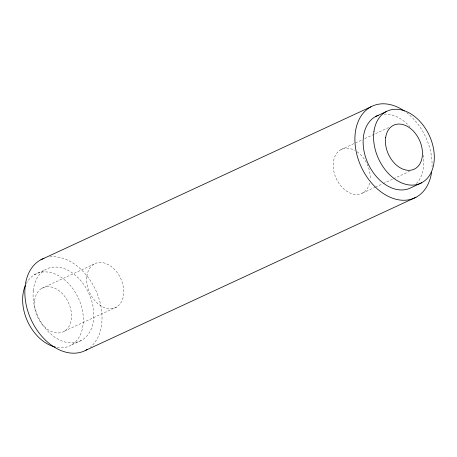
<?xml version="1.0" encoding="UTF-8"?>
<svg xmlns="http://www.w3.org/2000/svg" width="457" height="457" viewBox="0 0 457 457"><rect width="100%" height="100%" fill="white"/><g stroke="black" fill="none" stroke-linecap="round" stroke-linejoin="round"><path stroke-width="0.34" stroke-dasharray="2.29 1.71" d="M34.264 274.811L44.706 269.973M340.911 149.673L362.184 139.813M364.766 138.62L389.907 126.966M41.564 288.453L93.788 264.255M64.42 331.165L116.644 306.967M362.515 193.105L374.763 187.427M375.408 187.13L382.503 183.845M383.149 183.543L392.82 179.064M393.46 178.761L409.581 171.295M71.72 344.812L82.163 339.968M406.65 112.673A50.55 35.509 65.1 0 1 432.059 166.656M49.813 256.943A50.55 35.509 65.1 0 1 96.004 290.806A50.55 35.509 65.1 0 1 90.366 347.211M369.61 183.08A24.261 17.046 65.1 0 1 347.52 191.746A24.261 17.046 65.1 0 1 333.536 161.03A24.261 17.046 65.1 0 1 354.718 150.359M357.077 151.798A24.261 17.046 65.1 0 1 370.187 179.201M384.131 114.124A39.765 27.934 65.1 0 1 409.986 126.783M423.331 155.152A39.765 27.934 65.1 0 1 416.041 184M26.22 283.677A39.765 27.934 65.1 0 1 77.873 297.09A39.765 27.934 65.1 0 1 57.262 347.446M34.601 301.026A24.261 17.046 65.1 0 0 60.255 332.753A24.261 17.046 65.1 0 0 64.117 295.65A24.261 17.046 65.1 0 0 34.601 301.026M86.824 276.828A24.261 17.046 65.1 0 0 112.479 308.555A24.261 17.046 65.1 0 0 116.341 271.452A24.261 17.046 65.1 0 0 86.824 276.828M33.292 290.578A39.765 27.934 65.1 0 0 75.342 342.567A39.765 27.934 65.1 0 0 81.672 281.763A39.765 27.934 65.1 0 0 33.292 290.578"/><path stroke-width="0.69" d="M40.93 259.73L370.987 106.789M375.785 116.444L386.234 111.605M421.64 182.777L411.197 187.616A39.765 27.934 65.1 0 1 368.011 163.48A39.765 27.934 65.1 0 1 378.207 115.353M85.945 350.211L415.996 197.27M431.579 172.192A50.55 35.509 65.1 0 1 385.674 194.985A50.55 35.509 65.1 0 1 356.043 128.343A50.55 35.509 65.1 0 1 404.382 111.022M87.093 349.559A50.55 35.509 65.1 0 1 31.459 320.42A50.55 35.509 65.1 0 1 43.952 258.371M55.297 347.052A39.765 27.934 65.1 0 1 25.341 285.534M385.657 137.511A24.261 17.046 65.1 0 0 410.477 170.244A24.261 17.046 65.1 0 0 415.681 133.815A24.261 17.046 65.1 0 0 385.657 137.511M373.975 131.33A39.765 27.934 65.1 0 0 414.653 184.971A39.765 27.934 65.1 0 0 423.182 125.269A39.765 27.934 65.1 0 0 373.975 131.33"/></g></svg>
